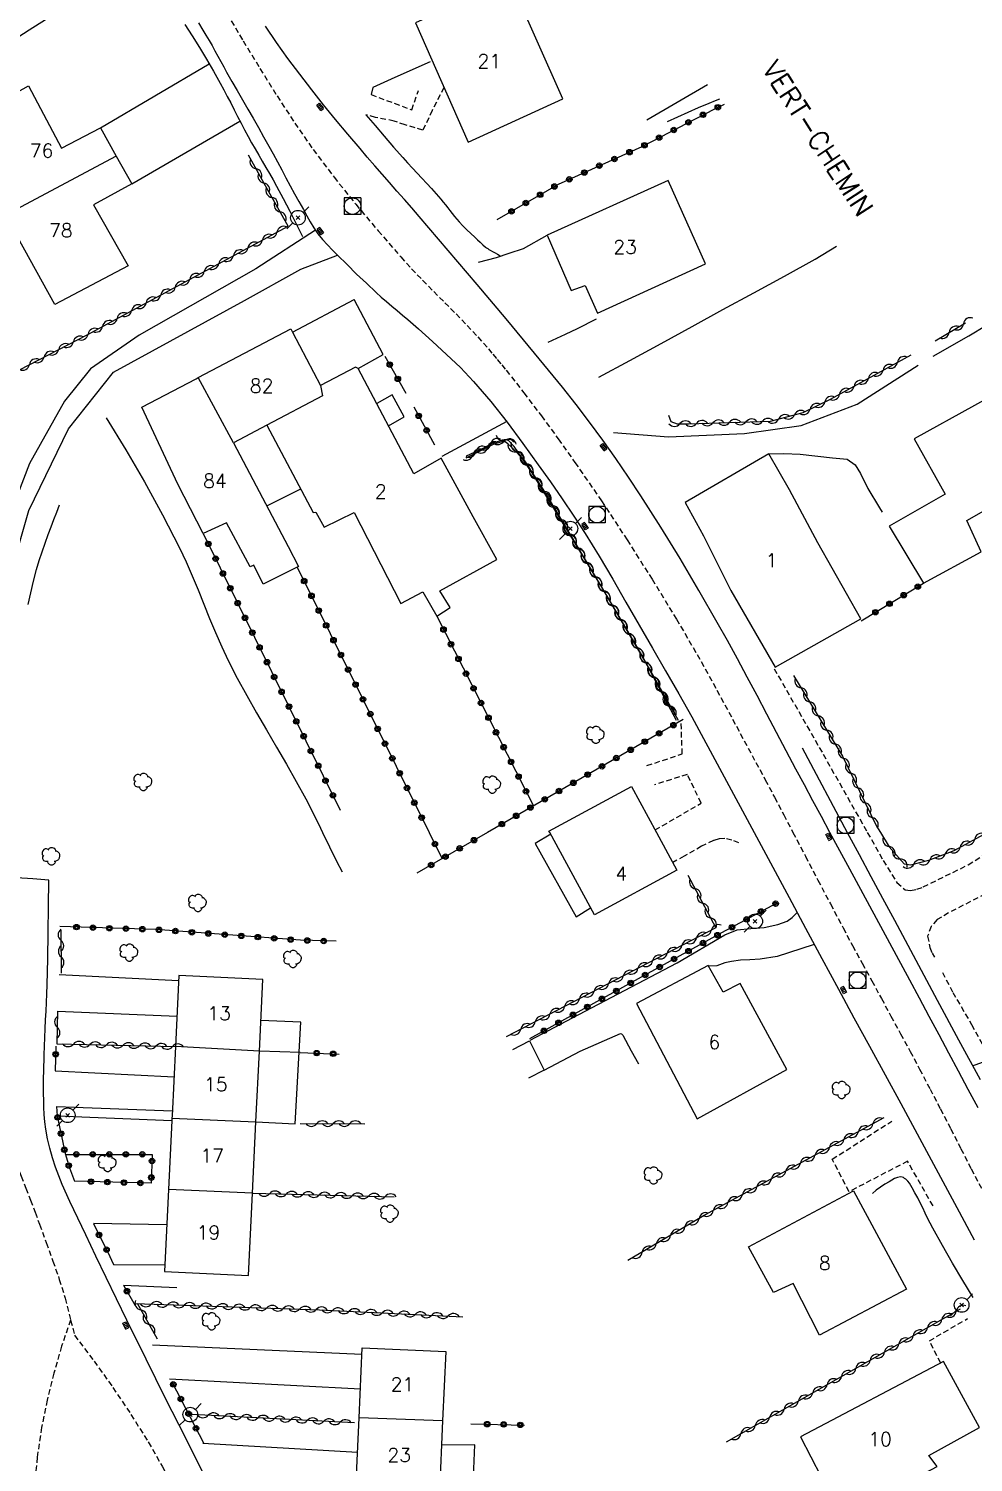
# Model space of a CAD drawing. Header units: millimetres. Extents: x 146997 to 148001, y 141998 to 143001.
# Drawn here: x 147555.4 to 147641.2, y 142113.8 to 142244 of the extents above; entities that cross this region are included whole.
import ezdxf
from ezdxf.enums import TextEntityAlignment as Align

# ---------------------------------------------------------------- set-up
doc = ezdxf.new("R2010")
doc.units = ezdxf.units.MM
doc.linetypes.add('DASHED', pattern=[0.75, 0.5, -0.25])
doc.layers.get('0').update_dxf_attribs({"linetype": 'CONTINUOUS'})
for name, color, linetype in [('W0001', 6, 'DASHED'), ('W0008', 7, 'CONTINUOUS'), ('W0014', 7, 'CONTINUOUS'), ('W0017', 7, 'CONTINUOUS'), ('W0071', 7, 'CONTINUOUS'), ('W0101', 7, 'CONTINUOUS'), ('W0104', 1, 'CONTINUOUS'), ('W0112', 1, 'DASHED'), ('W0211', 2, 'CONTINUOUS'), ('W0214', 2, 'CONTINUOUS'), ('W0300', 7, 'CONTINUOUS'), ('W0310', 3, 'CONTINUOUS'), ('W0323', 7, 'CONTINUOUS'), ('W0330', 7, 'CONTINUOUS'), ('W0333', 7, 'CONTINUOUS'), ('W0401', 7, 'CONTINUOUS'), ('W0420', 7, 'CONTINUOUS'), ('W0473', 7, 'CONTINUOUS'), ('W0989', 7, 'CONTINUOUS'), ('W0991', 7, 'CONTINUOUS'), ('W1102', 7, 'CONTINUOUS')]:
    doc.layers.add(name, color=color, linetype=linetype)
doc.styles.get("Standard").update_dxf_attribs({"font": 'romans.shx', "width": 0.85})

# ---------------------------------------------------------------- blocks, each defined once
blk = doc.blocks.new('T401')
for p, q in [((-0.3, 0.3), (0, 0.3)), ((-0.3, -0.25), (-0.3, 0.3)), ((-0.3, 0.15), (0, 0.15)), ((-0.3, 0), (0, 0)), ((0, 0.3), (0, -0.25)), ((-0.3, -0.15), (0, -0.15)), ((-0.3, -0.25), (-0.3, -0.3)), ((-0.3, -0.3), (0, -0.3)), ((0, -0.3), (0, -0.25))]:
    blk.add_line(p, q)
blk = doc.blocks.new('T473')
for p, q in [((-0.166667, 0.166667), (0.166667, -0.166667)), ((-0.166667, -0.166667), (0.166667, 0.166667)), ((0.500001, 0.500001), (1.000002, 1.000002)), ((-1.000002, -1.000002), (-0.500001, -0.500001))]:
    blk.add_line(p, q)
blk.add_ellipse((0, 0), major_axis=(0.471405, 0.471405), ratio=1, start_param=5.4977871438, end_param=11.780972451)
blk = doc.blocks.new('T420')
for p, q in [((0.75, 0.75), (-0.75, 0.75)), ((-0.75, 0.75), (-0.75, -0.75)), ((0.75, 0.75), (0.75, -0.75)), ((0.75, -0.75), (-0.75, -0.75))]:
    blk.add_line(p, q)
blk.add_ellipse((0, 0), major_axis=(-0.53, 0.53), ratio=1, start_param=3.926991, end_param=10.210176)
blk = doc.blocks.new('T300')
for p, q in [((-0.8, 0.51), (-0.86, 0.34)), ((-0.86, 0.34), (-0.86, 0.17)), ((-0.86, 0.17), (-0.74, 0.06)), ((-0.69, 0.63), (-0.8, 0.51)), ((-0.8, -0.06), (-0.74, 0.06)), ((-0.74, 0.06), (-0.69, 0.11)), ((-0.57, 0.69), (-0.69, 0.63)), ((-0.46, 0.69), (-0.57, 0.69)), ((-0.29, 0.63), (-0.46, 0.69)), ((-0.29, 0.63), (-0.17, 0.74)), ((-0.23, 0.57), (-0.29, 0.63)), ((-0.17, 0.74), (-0.06, 0.8)), ((-0.06, 0.8), (0.06, 0.8)), ((0.06, 0.8), (0.23, 0.74)), ((0.23, 0.74), (0.34, 0.63)), ((0.34, 0.63), (0.4, 0.51)), ((0.46, 0.46), (0.34, 0.46)), ((0.4, 0.51), (0.4, 0.46)), ((0.57, 0.4), (0.46, 0.46)), ((0.57, 0.4), (0.69, 0.29)), ((0.69, 0.29), (0.74, 0.17)), ((0.74, 0.06), (0.69, -0.17)), ((0.74, 0.17), (0.74, 0.06)), ((-0.8, -0.17), (-0.8, -0.06)), ((-0.8, -0.23), (-0.8, -0.17)), ((-0.74, -0.34), (-0.8, -0.23)), ((-0.69, -0.4), (-0.74, -0.34)), ((-0.51, -0.46), (-0.69, -0.4)), ((-0.4, -0.46), (-0.51, -0.46)), ((-0.4, -0.46), (-0.34, -0.46)), ((-0.34, -0.46), (-0.34, -0.4)), ((-0.34, -0.51), (-0.34, -0.46)), ((-0.29, -0.63), (-0.34, -0.51)), ((-0.17, -0.74), (-0.29, -0.63)), ((-0.06, -0.8), (-0.17, -0.74)), ((0.06, -0.8), (-0.06, -0.8)), ((0.17, -0.74), (0.06, -0.8)), ((0.23, -0.69), (0.17, -0.74)), ((0.29, -0.46), (0.23, -0.46)), ((0.29, -0.63), (0.23, -0.69)), ((0.46, -0.4), (0.29, -0.46)), ((0.34, -0.51), (0.29, -0.63)), ((0.34, -0.51), (0.34, -0.46)), ((0.57, -0.34), (0.46, -0.4)), ((0.63, -0.29), (0.57, -0.34)), ((0.69, -0.17), (0.63, -0.29))]:
    blk.add_line(p, q)
blk = doc.blocks.new('t323o')
at = {"color": 0, "linetype": 'Continuous'}
for radius in [0.25, 0.15]:
    blk.add_circle((0, 0), radius, dxfattribs=at)
blk = doc.blocks.new('t310o')
at = {"color": 0, "linetype": 'Continuous'}
for centre, start, end in [((-0.5, 0.38), 216.8699, 323.1304), ((0.5, -0.37), 36.8699, 143.1303)]:
    blk.add_arc(centre, 0.625, start, end, dxfattribs=at)

msp = doc.modelspace()

# ---------------------------------------------------------------- linework, layer by layer
at = {"layer": 'W0001'}
for points in [[(147567.66, 142255.08), (147574.83, 142242.92), (147576.37, 142240.41), (147577.92, 142237.92), (147579.52, 142235.45), (147581.2, 142233.04), (147583.1, 142230.52), (147585.07, 142228.07), (147587.1, 142225.66), (147589.17, 142223.28), (147590.14, 142222.21), (147591.14, 142221.17), (147592.15, 142220.14), (147593.16, 142219.12), (147594.18, 142218.1), (147595.18, 142217.06), (147596.17, 142216.01), (147597.12, 142214.93), (147597.53, 142214.44), (147597.93, 142213.96), (147598.34, 142213.47), (147598.74, 142212.98)], [(147598.74, 142212.98), (147600.35, 142210.93), (147601.93, 142208.85), (147603.47, 142206.74), (147604.98, 142204.61), (147607.39, 142201.12), (147609.72, 142197.58), (147611.99, 142194), (147614.2, 142190.38), (147616.07, 142187.17), (147617.88, 142183.91), (147619.65, 142180.64), (147621.41, 142177.36), (147622.27, 142175.78), (147623.11, 142174.19), (147623.95, 142172.6), (147624.78, 142171)], [(147624.78, 142171), (147625.92, 142168.83), (147627.05, 142166.66), (147628.19, 142164.49), (147629.34, 142162.32), (147630.2, 142160.71), (147631.07, 142159.11), (147631.94, 142157.51), (147632.82, 142155.91), (147633.69, 142154.3), (147634.56, 142152.7), (147635.43, 142151.1), (147636.29, 142149.49), (147637.24, 142147.68), (147638.18, 142145.87), (147639.12, 142144.06), (147640.05, 142142.25), (147640.98, 142140.43), (147641.92, 142138.62)], [(147549.87, 142154.16), (147553.01, 142144.13), (147553.41, 142143.03), (147553.82, 142141.94), (147554.24, 142140.85), (147554.67, 142139.76), (147555.1, 142138.67), (147555.52, 142137.58), (147555.94, 142136.48), (147556.34, 142135.39), (147556.95, 142133.72), (147557.56, 142132.05), (147558.14, 142130.38), (147558.68, 142128.68), (147559.17, 142126.69)], [(147559.17, 142126.69), (147558.35, 142124.3), (147557.64, 142121.87), (147557.03, 142119.41), (147556.53, 142116.93), (147556.13, 142114.22), (147555.88, 142111.49)], [(147559.17, 142126.69), (147559.52, 142125.3), (147561.3, 142122.95), (147563.01, 142120.56), (147564.65, 142118.11), (147566.22, 142115.61), (147567.49, 142113.41), (147568.68, 142111.17), (147569.83, 142108.9), (147570.97, 142106.63), (147572.39, 142103.83), (147573.79, 142101.03), (147575.18, 142098.21), (147576.54, 142095.39), (147578.62, 142090.93)]]:
    msp.add_lwpolyline(points, dxfattribs=at)
at = {"layer": 'W0008'}
for points in [[(147615.61, 142181.49), (147621.25, 142171)], [(147621.25, 142171), (147621.68, 142170.21), (147622.1, 142169.42), (147622.53, 142168.63), (147622.95, 142167.85), (147624.44, 142165.07), (147625.93, 142162.3), (147627.42, 142159.53), (147628.92, 142156.76), (147630.33, 142154.16), (147631.74, 142151.56), (147633.16, 142148.96), (147634.58, 142146.37)]]:
    msp.add_lwpolyline(points, dxfattribs=at)
at = {"layer": 'W0014'}
for points in [[(147553.96, 142242.97), (147555.41, 142243.92), (147556.89, 142244.85)], [(147569.54, 142244.41), (147569.88, 142243.89), (147570.21, 142243.37), (147570.87, 142242.32), (147571.51, 142241.25), (147572.14, 142240.17), (147572.75, 142239.08), (147573.08, 142238.48), (147573.4, 142237.87), (147573.71, 142237.27), (147574.02, 142236.66), (147574.34, 142236.05), (147574.65, 142235.44), (147574.97, 142234.83), (147575.29, 142234.23), (147575.61, 142233.66), (147575.93, 142233.09), (147576.26, 142232.53), (147576.58, 142231.97), (147576.91, 142231.41), (147577.24, 142230.85), (147577.56, 142230.28), (147577.87, 142229.72), (147578.48, 142228.58), (147579.07, 142227.44), (147579.65, 142226.3), (147580.22, 142225.14)], [(147570.78, 142244.54), (147571.17, 142243.9), (147571.46, 142243.43), (147571.74, 142242.96), (147572.01, 142242.48), (147572.27, 142242), (147572.54, 142241.52), (147572.8, 142241.03), (147573.07, 142240.55), (147573.34, 142240.07), (147573.82, 142239.23), (147574.3, 142238.4), (147574.78, 142237.56), (147575.27, 142236.72), (147575.75, 142235.88), (147576.23, 142235.04), (147576.7, 142234.2), (147577.18, 142233.36), (147577.57, 142232.64), (147577.96, 142231.92), (147578.35, 142231.2), (147578.73, 142230.47), (147579.12, 142229.75), (147579.51, 142229.03), (147579.9, 142228.31), (147580.31, 142227.6), (147580.62, 142227.03), (147580.93, 142226.47), (147581.26, 142225.92), (147581.63, 142225.39), (147582.05, 142224.87), (147582.5, 142224.39), (147582.95, 142223.91), (147583.42, 142223.45), (147584.28, 142222.58), (147585.15, 142221.73), (147586.03, 142220.89), (147586.92, 142220.06), (147587.39, 142219.64), (147587.87, 142219.22), (147588.35, 142218.81), (147588.84, 142218.41), (147589.32, 142218), (147589.81, 142217.59), (147590.29, 142217.18), (147590.76, 142216.76), (147592.04, 142215.6), (147593.32, 142214.43), (147594.57, 142213.23), (147595.77, 142211.97), (147597.33, 142210.15), (147598.81, 142208.26), (147600.24, 142206.34), (147601.65, 142204.4), (147602.75, 142202.86), (147603.83, 142201.31), (147604.89, 142199.73), (147605.92, 142198.14), (147607.18, 142196.08), (147608.41, 142194), (147609.61, 142191.9), (147610.81, 142189.81), (147612.02, 142187.74), (147613.22, 142185.66), (147614.42, 142183.58), (147615.61, 142181.49)], [(147628.15, 142171), (147627.37, 142172.43), (147626.6, 142173.87), (147625.83, 142175.31), (147625.05, 142176.74), (147624.16, 142178.41), (147623.28, 142180.08), (147622.4, 142181.75), (147621.52, 142183.43), (147620.64, 142185.1), (147619.75, 142186.76), (147618.84, 142188.42), (147617.91, 142190.07), (147616.24, 142192.98), (147614.53, 142195.87), (147612.78, 142198.73), (147610.98, 142201.57), (147609.85, 142203.27), (147608.69, 142204.96), (147607.51, 142206.63), (147606.3, 142208.28), (147605.09, 142209.87), (147603.84, 142211.44), (147602.58, 142212.99), (147601.31, 142214.54), (147598.72, 142217.67), (147596.1, 142220.78), (147593.47, 142223.88), (147590.83, 142226.96), (147590.16, 142227.74), (147589.49, 142228.51), (147588.81, 142229.27), (147588.14, 142230.04), (147587.46, 142230.8), (147586.79, 142231.57), (147586.12, 142232.34), (147585.46, 142233.12), (147584.34, 142234.44), (147583.24, 142235.77), (147582.15, 142237.11), (147581.08, 142238.47), (147579.99, 142239.89), (147578.91, 142241.32), (147577.86, 142242.77), (147576.86, 142244.26)], [(147625.62, 142178.68), (147629.72, 142171)], [(147641.6, 142145.97), (147640.71, 142147.63), (147639.82, 142149.29), (147638.94, 142150.95), (147638.06, 142152.61), (147637.17, 142154.27), (147636.28, 142155.93), (147635.4, 142157.58), (147633.59, 142160.94), (147631.78, 142164.29), (147629.96, 142167.65), (147628.15, 142171)], [(147629.72, 142171), (147630.79, 142169), (147631.86, 142167), (147632.93, 142165.01), (147634, 142163.01), (147635.94, 142159.39), (147637.89, 142155.76), (147639.84, 142152.14), (147641.79, 142148.53)], [(147557.19, 142166.65), (147555.72, 142166.79), (147554.25, 142166.87), (147552.78, 142166.9), (147551.31, 142166.88), (147550.15, 142166.81), (147549, 142166.71), (147547.85, 142166.56), (147546.7, 142166.38)], [(147571.37, 142112.48), (147569.59, 142116.03), (147567.8, 142119.57), (147566.03, 142123.13), (147564.27, 142126.69), (147563.33, 142128.62), (147562.39, 142130.55), (147561.46, 142132.49), (147560.55, 142134.43), (147559.83, 142135.95), (147559.1, 142137.47), (147558.4, 142139.01), (147557.79, 142140.59), (147557.52, 142141.44), (147557.28, 142142.29), (147557.07, 142143.16), (147556.91, 142144.04), (147556.82, 142144.7), (147556.77, 142145.36), (147556.74, 142146.02), (147556.72, 142146.69), (147556.71, 142147.2), (147556.7, 142147.71), (147556.71, 142148.22), (147556.71, 142148.74), (147556.72, 142149.25), (147556.74, 142149.76), (147556.75, 142150.27), (147556.77, 142150.78), (147556.79, 142151.58), (147556.82, 142152.37), (147556.86, 142153.16), (147556.89, 142153.96), (147556.93, 142154.75), (147556.97, 142155.54), (147557, 142156.34), (147557.03, 142157.13), (147557.09, 142159.51), (147557.14, 142161.89), (147557.17, 142164.27), (147557.19, 142166.65)], [(147634.58, 142146.37), (147635.85, 142144.01), (147637.12, 142141.64), (147638.4, 142139.27), (147639.67, 142136.91), (147641.24, 142133.99)]]:
    msp.add_lwpolyline(points, dxfattribs=at)
at = {"layer": 'W0017'}
for points in [[(147561.87, 142235.01), (147571.74, 142240.84)], [(147591.82, 142241.02), (147588.63, 142239.58), (147586.63, 142238.67), (147586.46, 142238.03)], [(147564.74, 142229.92), (147574.55, 142235.62)], [(147596.21, 142222.81), (147597.84, 142223.23), (147599.02, 142223.63), (147600.3, 142224.04), (147602.47, 142225.25)], [(147637.53, 142214.26), (147640.76, 142216.1), (147643.96, 142218.05), (147645.83, 142219.26)], [(147602.55, 142215.54), (147604.13, 142216.25), (147605.21, 142216.79), (147606.94, 142217.67)], [(147608.49, 142207.34), (147613.48, 142206.95), (147620.38, 142207.23), (147625.54, 142207.96), (147630.61, 142209.91), (147636.16, 142213.44)], [(147598.78, 142208.34), (147592.88, 142205.15)], [(147622.58, 142205.4), (147623.95, 142205.41), (147625.44, 142205.36), (147628.38, 142205.04), (147629.71, 142204.9), (147630.43, 142204.4), (147630.91, 142203.61), (147631.59, 142202.25), (147632.65, 142200.49), (147632.9, 142200.08)], [(147600.9, 142152.11), (147605.32, 142154.44), (147614.27, 142159.15), (147618.6, 142161.69), (147619.73, 142162.14), (147620.95, 142162.26), (147622.18, 142162.35), (147623.4, 142162.62), (147624.25, 142162.94), (147624.71, 142163.27), (147625.16, 142163.73)], [(147626.72, 142160.82), (147625.51, 142160.42), (147623.34, 142159.72), (147621.81, 142159.48), (147620.87, 142159.42), (147620.01, 142159.39), (147619.2, 142159.27), (147618.61, 142159.15), (147617.87, 142158.88), (147617.18, 142158.83)], [(147558.13, 142158.09), (147568.98, 142157.54)], [(147557.98, 142154.75), (147568.83, 142154.3)], [(147641.11, 142149.79), (147642.01, 142150.12), (147642.92, 142150.43), (147643.83, 142150.74), (147644.75, 142151.03), (147646.01, 142151.43), (147647.27, 142151.81), (147648.54, 142152.17), (147649.82, 142152.48), (147650.81, 142152.69), (147651.81, 142152.86), (147652.81, 142153.01), (147653.81, 142153.15), (147654.81, 142153.26), (147655.81, 142153.35), (147656.81, 142153.42), (147657.81, 142153.47)], [(147602.18, 142149.4), (147605.46, 142151.11), (147609.12, 142152.71), (147609.22, 142152.68), (147609.33, 142152.56), (147610.08, 142151.15), (147610.75, 142149.97)], [(147557.77, 142149.34), (147568.56, 142148.8)], [(147557.89, 142146.1), (147568.41, 142145.71)], [(147557.95, 142145.25), (147568.36, 142144.83)], [(147561.23, 142135.48), (147567.9, 142135.38)], [(147563.05, 142131.72), (147567.72, 142131.7)], [(147563.96, 142129.87), (147568.8, 142129.64)], [(147566.61, 142124.42), (147585.63, 142123.6)], [(147568.15, 142121.36), (147585.49, 142120.44)], [(147571.18, 142115.49), (147585.23, 142114.67)]]:
    msp.add_lwpolyline(points, dxfattribs=at)
at = {"layer": 'W0071'}
for points in [[(147581.4, 142225.71), (147575.98, 142222.21), (147565.38, 142216.17), (147560.98, 142213.1), (147558.6, 142210.17), (147555.42, 142204.52), (147552.53, 142197), (147551.05, 142191.18), (147550.42, 142183.82), (147550.84, 142174.73), (147550.9, 142171)], [(147552.68, 142171), (147552.43, 142176.31), (147552.11, 142185.1), (147553, 142191.98), (147555.36, 142200.23), (147558.98, 142207.65), (147563.05, 142212.82), (147574.96, 142219.33), (147580.08, 142222.16), (147583.42, 142223.45)]]:
    msp.add_lwpolyline(points, dxfattribs=at)
at = {"layer": 'W0101'}
for points in [[(147590.49, 142244.56), (147595.27, 142233.7), (147603.88, 142237.66), (147599.1, 142248.44)], [(147602.47, 142225.25), (147604.65, 142220.24), (147605.9, 142220.68), (147607.03, 142218.17), (147616.83, 142222.65), (147613.44, 142230.22)], [(147614.98, 142200.98), (147616.65, 142197.94), (147619.15, 142192.97), (147623.18, 142186.02), (147630.96, 142190.4), (147627.04, 142197.29), (147624.48, 142202.13), (147622.58, 142205.4)], [(147624.22, 142149.44), (147619.98, 142157.27), (147618.44, 142156.49), (147617.07, 142158.9), (147610.57, 142155.44), (147616.08, 142144.98)], [(147630.28, 142138.44), (147635.11, 142129.48), (147627.21, 142125.3), (147624.81, 142130.02), (147623.01, 142129.18), (147620.74, 142133.34)], [(147638.45, 142122.91), (147625.47, 142116.07), (147629.22, 142108.82), (147637.88, 142113.37), (147637.14, 142114.39), (147641.72, 142116.91)]]:
    msp.add_lwpolyline(points, close=True, dxfattribs=at)
for points in [[(147553.25, 142227.07), (147548.81, 142235.15), (147555.33, 142238.82), (147558.34, 142233.15), (147561.87, 142235.01)], [(147561.87, 142235.01), (147563.31, 142232.45)], [(147563.31, 142232.45), (147564.74, 142229.92), (147561.24, 142228.01), (147564.39, 142222.46), (147557.72, 142218.95), (147553.25, 142227.07)], [(147570.75, 142212.32), (147579.17, 142216.76), (147579.32, 142216.44), (147581.87, 142211.59)], [(147577, 142207.99), (147581.21, 142200.07), (147581.45, 142200.09), (147582.2, 142198.74), (147584.92, 142200.05), (147589.17, 142191.8), (147591.16, 142192.86), (147592.42, 142190.64), (147593.65, 142191.43), (147592.7, 142192.95), (147597.9, 142195.8), (147595.75, 142199.67), (147592.84, 142205), (147590.33, 142203.58), (147585.28, 142213.15), (147585.04, 142213.28), (147581.87, 142211.59)], [(147573.97, 142206.38), (147578.94, 142196.97), (147579.86, 142195.15), (147576.67, 142193.56), (147575.81, 142195.28), (147575.48, 142195.12), (147573.32, 142199.11), (147571.21, 142198.14), (147568.91, 142202.63), (147565.64, 142209.62), (147570.57, 142212.22), (147570.75, 142212.32)], [(147577, 142207.99), (147573.97, 142206.38)], [(147602.69, 142171), (147602.62, 142171.12), (147610.11, 142175.18)], [(147610.11, 142175.18), (147612.38, 142171)], [(147612.38, 142171), (147614.25, 142167.57), (147606.75, 142163.5), (147602.69, 142171)], [(147569.01, 142158), (147568.69, 142151.53)], [(147576.32, 142151.11), (147576.64, 142157.63), (147569.01, 142158)], [(147568.69, 142151.53), (147568.38, 142145.25), (147568.37, 142145.04)], [(147576, 142144.69), (147576.32, 142151.11)], [(147568.37, 142145.04), (147568.36, 142144.83), (147568.06, 142138.55)], [(147575.68, 142138.21), (147576, 142144.69)], [(147568.06, 142138.55), (147567.69, 142131.1), (147575.32, 142130.73), (147575.68, 142138.21)], [(147585.37, 142117.8), (147585.65, 142124.17), (147593.24, 142123.83), (147592.96, 142117.53)], [(147585.08, 142111.32), (147585.37, 142117.8)], [(147592.96, 142117.53), (147592.67, 142111.04)]]:
    msp.add_lwpolyline(points, dxfattribs=at)
at = {"layer": 'W0104'}
for points in [[(147579.32, 142216.44), (147584.91, 142219.42)], [(147585.28, 142213.15), (147587.56, 142214.42), (147584.91, 142219.42)], [(147588.03, 142207.94), (147589.46, 142208.76), (147588.39, 142210.76), (147586.97, 142209.95)], [(147576.98, 142200.68), (147580.07, 142202.21)], [(147602.78, 142170.82), (147601.38, 142169.99), (147605.08, 142163.31), (147606.4, 142164.15)], [(147576, 142144.69), (147579.55, 142144.53), (147580.07, 142153.75), (147576.45, 142153.91)], [(147599.35, 142151.27), (147600.85, 142152.05), (147602.18, 142149.4), (147600.76, 142148.66)], [(147580.03, 142151), (147576.32, 142151.11)], [(147592.67, 142111.04), (147595.69, 142110.99), (147595.9, 142115.34), (147592.86, 142115.32)]]:
    msp.add_lwpolyline(points, dxfattribs=at)
msp.add_lwpolyline([(147646.76, 142212.81), (147635.81, 142206.76), (147638.61, 142201.74), (147633.54, 142198.83), (147636.65, 142193.63), (147641.89, 142196.48), (147640.57, 142199.32), (147650.78, 142205.16)], close=True, dxfattribs=at)
at = {"layer": 'W0112'}
for points in [[(147593.08, 142238.68), (147592.01, 142236.6), (147591.17, 142234.79), (147589.56, 142235.29), (147588.55, 142235.63), (147586.85, 142235.96), (147585.99, 142236.19)], [(147586.46, 142238.03), (147590.16, 142236.65), (147590.77, 142238.4)], [(147623.08, 142185.87), (147627.53, 142178.1), (147631.54, 142171)], [(147611.52, 142177.06), (147614.73, 142178.13), (147614.63, 142180.9)], [(147612.27, 142171.22), (147616.46, 142173.66), (147615.18, 142176.27), (147612.22, 142175.32)], [(147631.54, 142171), (147632.98, 142168.45), (147634.23, 142166.43), (147634.97, 142165.77), (147635.46, 142165.73), (147636.05, 142165.83), (147636.63, 142166.04), (147640.71, 142168.05), (147643.98, 142170.06)], [(147619.88, 142170.05), (147619.23, 142170.29), (147618.6, 142170.43), (147618.07, 142170.41), (147617.56, 142170.25), (147616.48, 142169.73), (147614.9, 142168.84), (147613.88, 142168.25)], [(147645.59, 142167.04), (147642.26, 142165.4), (147638.92, 142163.68), (147637.88, 142163.07), (147637.34, 142162.45), (147637.02, 142161.56), (147637.23, 142160.55), (147637.44, 142160.02), (147637.66, 142159.66)], [(147638.36, 142158.27), (147639.31, 142156.46), (147641.01, 142153.53), (147641.98, 142151.77), (147642.45, 142150.87), (147642.57, 142150.82)], [(147637.51, 142137.05), (147635.2, 142141.12), (147629.89, 142138.35), (147628.35, 142141.3), (147633.77, 142144.76)], [(147638.21, 142122.78), (147637.18, 142124.8), (147640.64, 142126.82)]]:
    msp.add_lwpolyline(points, dxfattribs=at)
at = {"layer": 'W0211'}
msp.add_lwpolyline([(147613.39, 142235.58), (147614.32, 142236.01), (147615.26, 142236.44), (147616.21, 142236.85), (147617.16, 142237.25), (147617.74, 142237.49), (147618.14, 142237.65)], dxfattribs=at)
at = {"layer": 'W0214'}
msp.add_lwpolyline([(147585.99, 142236.19), (147586.82, 142235.21), (147587.66, 142234.24), (147588.5, 142233.27), (147589.35, 142232.31), (147589.78, 142231.84), (147590.21, 142231.36), (147590.65, 142230.89), (147591.08, 142230.43), (147591.52, 142229.96), (147591.95, 142229.49), (147592.38, 142229.01), (147592.8, 142228.53), (147593.01, 142228.27), (147593.22, 142228.01), (147593.42, 142227.75), (147593.63, 142227.49), (147593.83, 142227.22), (147594.04, 142226.96), (147594.25, 142226.71), (147594.47, 142226.46), (147594.81, 142226.1), (147595.17, 142225.75), (147595.53, 142225.41), (147595.89, 142225.07), (147596.13, 142224.84), (147596.36, 142224.61), (147596.6, 142224.38), (147596.85, 142224.17), (147596.96, 142224.1), (147597.06, 142224.04), (147597.17, 142223.97), (147597.28, 142223.91), (147597.5, 142223.78), (147597.73, 142223.65), (147597.96, 142223.52), (147598.2, 142223.39)], dxfattribs=at)
at = {"layer": 'W0300'}
for points in [[(147562.41, 142208.65), (147564.19, 142205.76), (147565.88, 142202.84), (147567.51, 142199.86), (147569.05, 142196.85), (147569.65, 142195.59), (147570.21, 142194.31), (147570.75, 142193.02), (147571.27, 142191.73), (147571.79, 142190.43), (147572.32, 142189.15), (147572.89, 142187.87), (147573.48, 142186.61), (147574.31, 142185), (147575.17, 142183.42), (147576.05, 142181.86), (147576.96, 142180.3), (147577.87, 142178.75), (147578.77, 142177.2), (147579.66, 142175.63), (147580.52, 142174.05), (147580.92, 142173.29), (147581.3, 142172.53), (147581.68, 142171.77), (147582.06, 142171)], [(147555.3, 142191.69), (147555.54, 142192.76), (147555.8, 142193.83), (147556.08, 142194.89), (147556.32, 142195.69), (147556.59, 142196.49), (147556.86, 142197.28), (147557.14, 142198.07), (147557.39, 142198.75), (147557.64, 142199.43), (147557.9, 142200.1), (147558.17, 142200.77)], [(147582.06, 142171), (147582.69, 142169.69), (147583.33, 142168.39), (147583.82, 142167.4)], [(147641.16, 142128.73), (147640.21, 142130.29), (147639.28, 142131.86), (147638.37, 142133.45), (147637.48, 142135.04), (147637.24, 142135.49), (147637.02, 142135.95), (147636.79, 142136.41), (147636.57, 142136.87), (147636.35, 142137.34), (147636.12, 142137.79), (147635.87, 142138.24), (147635.61, 142138.69), (147635.49, 142138.9), (147635.36, 142139.11), (147635.21, 142139.31), (147635.03, 142139.49), (147634.93, 142139.56), (147634.82, 142139.63), (147634.7, 142139.67), (147634.57, 142139.69), (147634.29, 142139.65), (147634.02, 142139.54), (147633.77, 142139.4), (147633.54, 142139.26), (147633.13, 142139.02), (147632.74, 142138.76), (147632.36, 142138.48), (147632, 142138.18)]]:
    msp.add_lwpolyline(points, dxfattribs=at)
at = {"layer": 'W0310'}
for points in [[(147578.94, 142226.08), (147577.16, 142229.21), (147575.33, 142232.52)], [(147544.76, 142208), (147560.67, 142216.21), (147578.94, 142226.08)], [(147637.71, 142215.66), (147640.45, 142217.3)], [(147613.49, 142208.92), (147613.68, 142208.33), (147614.28, 142208.12), (147615.31, 142208.13), (147622.76, 142208.36), (147625.7, 142209.14), (147628.21, 142210.37), (147635.52, 142214.38)], [(147614.2, 142181.15), (147611.3, 142186.63), (147607.52, 142193.13), (147602.32, 142201.86), (147600.42, 142204.77), (147599.18, 142206.02), (147598.88, 142206.3), (147598.64, 142206.47), (147598.32, 142206.47), (147597.54, 142206.23), (147596.46, 142205.68), (147595.08, 142205.01)], [(147614.38, 142181.15), (147610.7, 142187.73), (147607.52, 142193.13), (147604.39, 142198.27), (147601.09, 142203.68), (147599.47, 142206.05), (147598.97, 142206.58), (147598.72, 142206.69), (147598.38, 142206.64), (147597.45, 142206.34), (147596.6, 142205.89), (147595.11, 142205.18)], [(147624.83, 142185.25), (147629.3, 142177.92), (147632.39, 142171.56), (147632.73, 142171)], [(147632.73, 142171), (147633.54, 142169.68), (147634.88, 142168.13), (147635.48, 142168.05), (147637.14, 142168.46), (147639.43, 142169.36), (147642.16, 142170.84), (147642.35, 142171)], [(147615.25, 142167.11), (147617.78, 142162.32), (147598.72, 142152.42)], [(147558.28, 142162.11), (147558.31, 142158.19)], [(147557.98, 142154.75), (147557.92, 142151.79)], [(147557.92, 142151.79), (147568.69, 142151.53)], [(147633.05, 142145.07), (147617.09, 142136.39), (147609.79, 142132.09)], [(147580.03, 142144.54), (147585.89, 142144.52)], [(147575.75, 142138.21), (147588.56, 142137.89)], [(147564.99, 142128.18), (147581.77, 142127.63), (147594.81, 142126.98)], [(147565.2, 142128.21), (147567.02, 142124.99)], [(147618.76, 142115.62), (147640.02, 142127.7)], [(147584.94, 142117.34), (147570.18, 142118.12)]]:
    msp.add_lwpolyline(points, dxfattribs=at)
at = {"layer": 'W0323'}
for points in [[(147597.93, 142226.68), (147603.48, 142229.88), (147611.08, 142233.32), (147617.68, 142236.75), (147618.56, 142237.16)], [(147587.72, 142214.28), (147589.63, 142210.89)], [(147590.34, 142209.65), (147592.23, 142206.21)], [(147571.21, 142198.14), (147583.65, 142173.02)], [(147579.76, 142195.08), (147591.73, 142171)], [(147630.99, 142190.23), (147636.65, 142193.63)], [(147592.42, 142190.64), (147601.22, 142173.4)], [(147614.81, 142181.25), (147597.04, 142171)], [(147597.04, 142171), (147593.99, 142169.24), (147590.62, 142167.28)], [(147591.73, 142171), (147592.92, 142168.6)], [(147623.33, 142164.58), (147618.28, 142161.86), (147600.86, 142152.24)], [(147583.29, 142161.1), (147580.05, 142161.19), (147566.91, 142162.16), (147558.2, 142162.43)], [(147557.83, 142151.58), (147557.77, 142149.34)], [(147580.03, 142151), (147583.57, 142150.85)], [(147557.89, 142146.1), (147557.95, 142145.25), (147558.66, 142141.82), (147559.06, 142140.52), (147559.51, 142139.31)], [(147558.74, 142141.74), (147566.58, 142141.74), (147566.48, 142139.11), (147559.51, 142139.31)], [(147561.23, 142135.43), (147562.54, 142132.85), (147563.05, 142131.72)], [(147563.96, 142129.87), (147565.02, 142128.01)], [(147568.4, 142121.02), (147571.25, 142115.52)], [(147595.51, 142117.27), (147600.39, 142117.15)]]:
    msp.add_lwpolyline(points, dxfattribs=at)
at = {"layer": 'W0330'}
msp.add_lwpolyline([(147611.51, 142235.73), (147617.01, 142238.95)], dxfattribs=at)
at = {"layer": 'W0333'}
msp.add_lwpolyline([(147607.16, 142212.35), (147609.98, 142213.88), (147612.8, 142215.42), (147615.62, 142216.96), (147618.43, 142218.51), (147621.22, 142220.03), (147624.02, 142221.54), (147626.81, 142223.09), (147628.74, 142224.26)], dxfattribs=at)
at = {"layer": 'W1102'}
for points in [[(147563.31, 142232.45), (147553.25, 142227.07)], [(147573.97, 142206.38), (147570.75, 142212.32)], [(147581.87, 142211.59), (147582.04, 142210.65), (147577, 142207.99)], [(147576.32, 142151.11), (147568.69, 142151.53)], [(147568.37, 142145.04), (147576, 142144.69)], [(147575.68, 142138.21), (147568.06, 142138.55)], [(147592.96, 142117.53), (147585.37, 142117.8)]]:
    msp.add_lwpolyline(points, dxfattribs=at)

# ---------------------------------------------------------------- block references
at = {"layer": 'W0300'}
for p in [(147606.88, 142179.86), (147565.78, 142175.57), (147597.47, 142175.34), (147557.43, 142168.82), (147570.74, 142164.58), (147564.51, 142160.08), (147579.37, 142159.49), (147629.22, 142147.59), (147562.54, 142140.95), (147612.12, 142139.82), (147588.18, 142136.35), (147571.97, 142126.58)]:
    msp.add_blockref('T300', p, dxfattribs=at)
at = {"layer": 'W0310'}
for p, rotation in [((147576, 142231.31), 118.8957274346889), ((147576.72, 142230), 118.8957274346889), ((147577.45, 142228.69), 119.6173642452886), ((147578.2, 142227.39), 119.6173642452886), ((147577.91, 142225.53), 28.38422561059149), ((147575.27, 142224.1), 28.38422561059149), ((147576.59, 142224.81), 28.38422561059149), ((147572.63, 142222.67), 28.38422561059149), ((147573.95, 142223.39), 28.38422561059149), ((147569.99, 142221.25), 28.38422561059149), ((147571.31, 142221.96), 28.38422561059149), ((147567.35, 142219.82), 28.38422561059149), ((147568.67, 142220.53), 28.38422561059149), ((147566.03, 142219.11), 28.38422561059149), ((147563.39, 142217.68), 28.38422561059149), ((147564.71, 142218.4), 28.38422561059149), ((147640.28, 142217.2), 30.9872319937317), ((147560.75, 142216.26), 28.38422561059149), ((147562.07, 142216.97), 28.38422561059149), ((147638.99, 142216.43), 30.9872319937317), ((147558.09, 142214.88), 27.3090700817265), ((147559.42, 142215.57), 27.3090700817265), ((147555.42, 142213.5), 27.3090700817265), ((147556.76, 142214.19), 27.3090700817265), ((147634.28, 142213.7), 28.75251586211643), ((147631.65, 142212.25), 28.75251586211643), ((147632.97, 142212.98), 28.75251586211643), ((147629.02, 142210.81), 28.75251586211643), ((147630.34, 142211.53), 28.75251586211643), ((147626.35, 142209.46), 25.9781751129365), ((147627.69, 142210.11), 25.9781751129365), ((147623.49, 142208.56), 14.87311942573108), ((147624.94, 142208.94), 14.87311942573108), ((147614.52, 142208.13), 0.5016039324919194), ((147616.02, 142208.15), 1.774556434652447), ((147617.52, 142208.2), 1.774556434652447), ((147619.02, 142208.25), 1.774556434652447), ((147620.52, 142208.29), 1.774556434652447), ((147622.02, 142208.34), 1.774556434652447), ((147595.98, 142205.59), 205.5995708581105), ((147597.05, 142205.98), 206.7753099747681), ((147597.32, 142206.27), 207.7777581586671), ((147598.45, 142206.47), 178.567903815575), ((147598.74, 142206.68), 155.8876345135193), ((147599.61, 142205.58), 134.6533173840181), ((147599.77, 142205.61), 124.3976598573157), ((147595.71, 142205.32), 205.8796076719606), ((147600.61, 142204.38), 124.3976598573157), ((147600.61, 142204.47), 123.1726658563445), ((147601.43, 142203.22), 123.1726658563445), ((147601.43, 142203.12), 121.3777115302171), ((147602.21, 142201.84), 121.3777115302171), ((147602.25, 142201.96), 123.1726658563445), ((147602.99, 142200.56), 121.3777115302171), ((147603.02, 142200.68), 120.7980016375416), ((147603.78, 142199.28), 121.3777115302171), ((147603.79, 142199.39), 120.7980016375416), ((147604.56, 142198), 121.3451401977996), ((147604.56, 142198.1), 120.7980016375416), ((147605.33, 142196.81), 120.7980016375416), ((147605.34, 142196.72), 121.3451401977996), ((147606.09, 142195.52), 120.7980016375416), ((147606.12, 142195.43), 121.3451401977996), ((147606.86, 142194.23), 120.7980016375416), ((147606.9, 142194.15), 121.3451401977996), ((147607.63, 142192.94), 120.2103638207328), ((147607.67, 142192.87), 120.4732023013478), ((147608.38, 142191.65), 120.2103638207328), ((147608.43, 142191.58), 120.4732023013478), ((147609.14, 142190.35), 120.2103638207328), ((147609.2, 142190.28), 120.4732023013478), ((147609.89, 142189.06), 120.2103638207328), ((147609.96, 142188.99), 120.4732023013478), ((147610.65, 142187.76), 120.2103638207328), ((147610.72, 142187.7), 119.2294725211382), ((147611.4, 142186.46), 117.8761183888228), ((147611.45, 142186.39), 119.2294725211382), ((147612.1, 142185.13), 117.8761183888228), ((147612.18, 142185.08), 119.2294725211382), ((147612.8, 142183.81), 117.8761183888228), ((147612.91, 142183.77), 119.2294725211382), ((147625.52, 142184.13), 301.3928746608473), ((147613.5, 142182.48), 117.8761183888228), ((147613.65, 142182.46), 119.2294725211382), ((147626.3, 142182.85), 301.3928746608473), ((147627.08, 142181.57), 301.3928746608473), ((147627.86, 142180.29), 301.3928746608473), ((147628.64, 142179.01), 301.3928746608473), ((147629.4, 142177.72), 295.8840256792743), ((147630.06, 142176.37), 295.8840256792743), ((147630.71, 142175.02), 295.8840256792743), ((147631.37, 142173.67), 295.8840256792743), ((147632.02, 142172.32), 295.8840256792743), ((147641.3, 142170.38), 28.59127696494631), ((147633.51, 142169.72), 301.3887584236774), ((147639.98, 142169.66), 28.59127696494631), ((147634.49, 142168.58), 310.7891390533345), ((147635.77, 142168.12), 13.9957517569525), ((147637.22, 142168.49), 21.40361860143925), ((147638.62, 142169.04), 21.40361860143925), ((147615.91, 142165.87), 297.8407051348146), ((147616.61, 142164.54), 297.8407051348146), ((147617.31, 142163.22), 297.8407051348146), ((147558.28, 142161.19), 270.4828181738823), ((147616.02, 142161.4), 207.4487818812333), ((147617.36, 142162.1), 207.4487818812333), ((147558.3, 142159.69), 270.4828181738823), ((147613.36, 142160.02), 207.4487818812333), ((147614.69, 142160.71), 207.4487818812333), ((147610.7, 142158.64), 207.4487818812333), ((147612.03, 142159.33), 207.4487818812333), ((147609.37, 142157.95), 207.4487818812333), ((147606.71, 142156.56), 207.4487818812333), ((147608.04, 142157.26), 207.4487818812333), ((147604.04, 142155.18), 207.4487818812333), ((147605.38, 142155.87), 207.4487818812333), ((147557.95, 142153.29), 268.819808093581), ((147601.38, 142153.8), 207.4487818812333), ((147602.71, 142154.49), 207.4487818812333), ((147600.05, 142153.11), 207.4487818812333), ((147559.42, 142151.76), 358.58465751155), ((147560.92, 142151.72), 358.58465751155), ((147562.42, 142151.68), 358.58465751155), ((147563.92, 142151.64), 358.58465751155), ((147565.42, 142151.61), 358.58465751155), ((147566.92, 142151.57), 358.58465751155), ((147568.42, 142151.53), 358.58465751155), ((147632.05, 142144.52), 208.5246246763108), ((147581.53, 142144.53), 359.8226436680246), ((147583.03, 142144.53), 359.8226436680246), ((147584.53, 142144.53), 359.8226436680246), ((147629.41, 142143.09), 208.5246246763108), ((147630.73, 142143.81), 208.5246246763108), ((147626.78, 142141.66), 208.5246246763108), ((147628.1, 142142.37), 208.5246246763108), ((147625.46, 142140.94), 208.5246246763108), ((147622.82, 142139.51), 208.5246246763108), ((147624.14, 142140.23), 208.5246246763108), ((147577.25, 142138.17), 358.5661923552482), ((147620.19, 142138.08), 208.5246246763108), ((147621.51, 142138.79), 208.5246246763108), ((147578.75, 142138.13), 358.5661923552482), ((147580.25, 142138.1), 358.5661923552482), ((147581.75, 142138.06), 358.5661923552482), ((147583.24, 142138.02), 358.5661923552482), ((147584.74, 142137.98), 358.5661923552482), ((147586.24, 142137.95), 358.5661923552482), ((147587.74, 142137.91), 358.5661923552482), ((147617.55, 142136.64), 208.5246246763108), ((147618.87, 142137.36), 208.5246246763108), ((147614.96, 142135.14), 210.4823662179566), ((147616.25, 142135.9), 210.4823662179566), ((147613.67, 142134.38), 210.4823662179566), ((147611.08, 142132.85), 210.4823662179566), ((147612.37, 142133.62), 210.4823662179566), ((147565.55, 142127.6), 299.3720998505298), ((147566.49, 142128.13), 358.1130110463386), ((147567.99, 142128.08), 358.1130110463386), ((147569.49, 142128.03), 358.1130110463386), ((147570.99, 142127.98), 358.1130110463386), ((147572.48, 142127.93), 358.1130110463386), ((147573.98, 142127.88), 358.1130110463386), ((147575.48, 142127.83), 358.1130110463386), ((147576.98, 142127.78), 358.1130110463386), ((147578.48, 142127.73), 358.1130110463386), ((147639.63, 142127.48), 29.61326560239761), ((147566.28, 142126.29), 299.3720998505298), ((147579.98, 142127.69), 358.1130110463386), ((147581.48, 142127.64), 358.1130110463386), ((147582.98, 142127.57), 357.1654782844982), ((147584.48, 142127.49), 357.1654782844982), ((147585.97, 142127.42), 357.1654782844982), ((147587.47, 142127.34), 357.1654782844982), ((147588.97, 142127.27), 357.1654782844982), ((147590.47, 142127.2), 357.1654782844982), ((147591.97, 142127.12), 357.1654782844982), ((147593.47, 142127.05), 357.1654782844982), ((147637.02, 142126), 29.61326560239761), ((147638.32, 142126.74), 29.61326560239761), ((147635.71, 142125.25), 29.61326560239761), ((147633.11, 142123.77), 29.61326560239761), ((147634.41, 142124.51), 29.61326560239761), ((147630.5, 142122.29), 29.61326560239761), ((147631.8, 142123.03), 29.61326560239761), ((147627.89, 142120.81), 29.61326560239761), ((147629.19, 142121.55), 29.61326560239761), ((147626.58, 142120.07), 29.61326560239761), ((147623.98, 142118.58), 29.61326560239761), ((147625.28, 142119.32), 29.61326560239761), ((147571.67, 142118.04), 176.9534106409431), ((147573.17, 142117.96), 176.9534106409431), ((147574.67, 142117.88), 176.9534106409431), ((147576.17, 142117.81), 176.9534106409431), ((147577.67, 142117.73), 176.9534106409431), ((147579.16, 142117.65), 176.9534106409431), ((147580.66, 142117.57), 176.9534106409431), ((147582.16, 142117.49), 176.9534106409431), ((147583.66, 142117.41), 176.9534106409431), ((147621.37, 142117.1), 29.61326560239761), ((147622.67, 142117.84), 29.61326560239761), ((147620.06, 142116.36), 29.61326560239761)]:
    msp.add_blockref('t310o', p, dxfattribs=dict(at, rotation=rotation))
at = {"layer": 'W0323'}
for p, rotation in [((147616.62, 142236.2), 27.49848366217526), ((147617.96, 142236.88), 24.7970183315643), ((147613.96, 142234.82), 27.49848366217526), ((147615.29, 142235.51), 27.49848366217526), ((147611.3, 142233.43), 27.49848366217526), ((147612.63, 142234.12), 27.49848366217526), ((147608.57, 142232.18), 24.30697218524694), ((147609.94, 142232.8), 24.30697218524694), ((147605.84, 142230.95), 24.30697218524694), ((147607.2, 142231.57), 24.30697218524694), ((147603.12, 142229.68), 30.00873646839477), ((147604.47, 142230.33), 24.30697218524694), ((147600.52, 142228.18), 30.00873646839477), ((147601.82, 142228.93), 30.00873646839477), ((147599.22, 142227.43), 30.00873646839477), ((147588.16, 142213.5), 299.3681934431705), ((147588.89, 142212.2), 299.3681934431705), ((147590.79, 142208.84), 298.8376562345077), ((147591.51, 142207.53), 298.8376562345077), ((147571.67, 142197.21), 296.3440497561801), ((147572.34, 142195.87), 296.3440497561801), ((147573, 142194.52), 296.3440497561801), ((147573.67, 142193.18), 296.3440497561801), ((147580.38, 142193.83), 296.4324624146362), ((147636.13, 142193.32), 31.04859500582738), ((147574.34, 142191.83), 296.3440497561801), ((147581.05, 142192.49), 296.4324624146362), ((147633.56, 142191.77), 31.04859500582738), ((147634.85, 142192.55), 31.04859500582738), ((147575, 142190.49), 296.3440497561801), ((147581.71, 142191.15), 296.4324624146362), ((147632.28, 142191), 31.04859500582738), ((147575.67, 142189.15), 296.3440497561801), ((147582.38, 142189.8), 296.4324624146362), ((147593.04, 142189.43), 297.0456325598694), ((147576.33, 142187.8), 296.3440497561801), ((147583.05, 142188.46), 296.4324624146362), ((147593.72, 142188.09), 297.0456325598694), ((147577, 142186.46), 296.3440497561801), ((147583.72, 142187.12), 296.4324624146362), ((147594.4, 142186.76), 297.0456325598694), ((147577.66, 142185.11), 296.3440497561801), ((147584.38, 142185.78), 296.4324624146362), ((147595.09, 142185.42), 297.0456325598694), ((147578.33, 142183.77), 296.3440497561801), ((147585.05, 142184.43), 296.4324624146362), ((147595.77, 142184.08), 297.0456325598694), ((147579, 142182.43), 296.3440497561801), ((147585.72, 142183.09), 296.4324624146362), ((147596.45, 142182.75), 297.0456325598694), ((147579.66, 142181.08), 296.3440497561801), ((147586.39, 142181.75), 296.4324624146362), ((147597.13, 142181.41), 297.0456325598694), ((147587.06, 142180.4), 296.4324624146362), ((147597.81, 142180.08), 297.0456325598694), ((147612.63, 142180), 209.9829100793431), ((147613.93, 142180.74), 209.9829100793431), ((147580.33, 142179.74), 296.3440497561801), ((147587.72, 142179.06), 296.4324624146362), ((147598.5, 142178.74), 297.0456325598694), ((147610.04, 142178.5), 209.9829100793431), ((147611.33, 142179.25), 209.9829100793431), ((147580.99, 142178.39), 296.3440497561801), ((147588.39, 142177.72), 296.4324624146362), ((147599.18, 142177.4), 297.0456325598694), ((147608.74, 142177.75), 209.9829100793431), ((147581.66, 142177.05), 296.3440497561801), ((147589.06, 142176.37), 296.4324624146362), ((147599.86, 142176.07), 297.0456325598694), ((147606.14, 142176.25), 209.9829100793431), ((147607.44, 142177), 209.9829100793431), ((147582.32, 142175.7), 296.3440497561801), ((147589.73, 142175.03), 296.4324624146362), ((147600.54, 142174.73), 297.0456325598694), ((147603.54, 142174.75), 209.9829100793431), ((147604.84, 142175.5), 209.9829100793431), ((147582.99, 142174.36), 296.3440497561801), ((147590.39, 142173.69), 296.4324624146362), ((147600.94, 142173.25), 209.9829100793431), ((147602.24, 142174), 209.9829100793431), ((147591.06, 142172.34), 296.4324624146362), ((147599.64, 142172.5), 209.9829100793431), ((147598.34, 142171.75), 209.9829100793431), ((147592.26, 142169.94), 296.4324624147515), ((147594.51, 142169.54), 209.9829100792194), ((147595.81, 142170.29), 209.9829100792194), ((147591.92, 142168.03), 210.1867124135082), ((147593.22, 142168.79), 210.1867124135082), ((147623.21, 142164.52), 208.3683438292506), ((147620.57, 142163.09), 208.3683438292506), ((147621.89, 142163.81), 208.3683438292506), ((147559.7, 142162.39), 178.2248725376655), ((147561.19, 142162.34), 178.2248725376655), ((147562.69, 142162.29), 178.2248725376655), ((147564.19, 142162.25), 178.2248725376655), ((147565.69, 142162.2), 178.2248725376655), ((147567.19, 142162.14), 175.7613569347894), ((147568.69, 142162.03), 175.7613569347894), ((147570.18, 142161.92), 175.7613569347894), ((147571.68, 142161.81), 175.7613569347894), ((147573.17, 142161.7), 175.7613569347894), ((147617.93, 142161.66), 208.8991009495859), ((147619.25, 142162.38), 208.3683438292506), ((147574.67, 142161.59), 175.7613569347894), ((147576.17, 142161.48), 175.7613569347894), ((147577.66, 142161.37), 175.7613569347894), ((147579.16, 142161.26), 175.7613569347894), ((147580.66, 142161.17), 178.4666244516397), ((147582.16, 142161.13), 178.4666244516397), ((147616.62, 142160.94), 208.8991009495859), ((147613.99, 142159.49), 208.8991009495859), ((147615.3, 142160.21), 208.8991009495859), ((147611.36, 142158.04), 208.8991009495859), ((147612.68, 142158.77), 208.8991009495859), ((147608.74, 142156.59), 208.8991009495859), ((147610.05, 142157.32), 208.8991009495859), ((147606.11, 142155.14), 208.8991009495859), ((147607.43, 142155.87), 208.8991009495859), ((147604.8, 142154.42), 208.8991009495859), ((147602.17, 142152.97), 208.8991009495859), ((147603.49, 142153.69), 208.8991009495859), ((147557.81, 142150.84), 268.3634229580433), ((147581.52, 142150.94), 357.6376836821121), ((147583.02, 142150.88), 357.6376836821121), ((147557.98, 142145.1), 281.6783374970869), ((147558.29, 142143.63), 281.6783374970869), ((147558.59, 142142.16), 281.6783374970869), ((147559, 142140.72), 287.0345160482452), ((147559.68, 142141.74), 359.9707935392616), ((147561.18, 142141.74), 359.9707935392616), ((147562.68, 142141.74), 359.9707935392616), ((147564.18, 142141.74), 359.9707935392616), ((147565.68, 142141.74), 359.9707935392616), ((147566.56, 142141.14), 267.6684687604716), ((147566.5, 142139.64), 267.6684687604716), ((147561.01, 142139.27), 178.370941226159), ((147562.51, 142139.22), 178.370941226159), ((147564.01, 142139.18), 178.370941226159), ((147565.51, 142139.14), 178.370941226159), ((147561.75, 142134.42), 296.9374995357236), ((147562.43, 142133.08), 296.9374995357236), ((147564.28, 142129.31), 299.6952028877055), ((147568.49, 142120.84), 297.3829755910194), ((147569.18, 142119.51), 297.3829755910194), ((147569.87, 142118.18), 297.3829755910194), ((147570.56, 142116.85), 297.3829755910194), ((147597.01, 142117.23), 358.7007819213509), ((147598.51, 142117.2), 358.7007819213509), ((147600.01, 142117.16), 358.7007819213509)]:
    msp.add_blockref('t323o', p, dxfattribs=dict(at, rotation=rotation))
at = {"layer": 'W0401'}
for p, rotation in [((147581.94, 142237.01), 38.68429630882863), ((147581.73, 142225.54), 216.8169275987035), ((147607.69, 142206.09), 35.56860989627894), ((147605.76, 142198.73), 212.6711257159108), ((147628.17, 142170.67), 28.39682930549551), ((147629.25, 142156.6), 208.441312506327), ((147564.3, 142126.26), 26.13570884114112)]:
    msp.add_blockref('T401', p, dxfattribs=dict(at, rotation=rotation))
at = {"layer": 'W0420'}
for p in [(147584.77, 142227.9), (147606.98, 142199.87), (147629.56, 142171.64), (147630.65, 142157.56)]:
    msp.add_blockref('T420', p, dxfattribs=at)
at = {"layer": 'W0473'}
for p in [(147579.82, 142226.84), (147604.57, 142198.6), (147621.35, 142162.92), (147558.9, 142145.29), (147640.11, 142128.06), (147570.03, 142118.1)]:
    msp.add_blockref('T473', p, dxfattribs=at)

# ---------------------------------------------------------------- texts
at = {"layer": 'W0989'}
msp.add_text('VERT-CHEMIN', height=1.75, rotation=302.931, dxfattribs=at).set_placement((147621.91, 142240.35))
at = {"layer": 'W0991'}
for s, p in [('21', (147597.2, 142241.07)), ('76', (147556.53, 142232.94)), ('78', (147558.28, 142225.7)), ('23', (147609.54, 142224.19)), ('82', (147576.52, 142211.57)), ('84', (147572.28, 142202.94)), ('2', (147587.34, 142201.97)), ('1', (147622.85, 142195.71)), ('4', (147609.19, 142167.25)), ('13', (147572.66, 142154.56)), ('6', (147617.64, 142151.94)), ('15', (147572.35, 142148.11)), ('17', (147572.03, 142141.63)), ('19', (147571.69, 142134.64)), ('8', (147627.68, 142131.87)), ('21', (147589.31, 142120.85)), ('10', (147632.7, 142115.86)), ('23', (147589.02, 142114.42))]:
    msp.add_text(s, height=1.25, dxfattribs=at).set_placement(p, align=Align.MIDDLE_CENTER)

doc.saveas('drawing.dxf')
